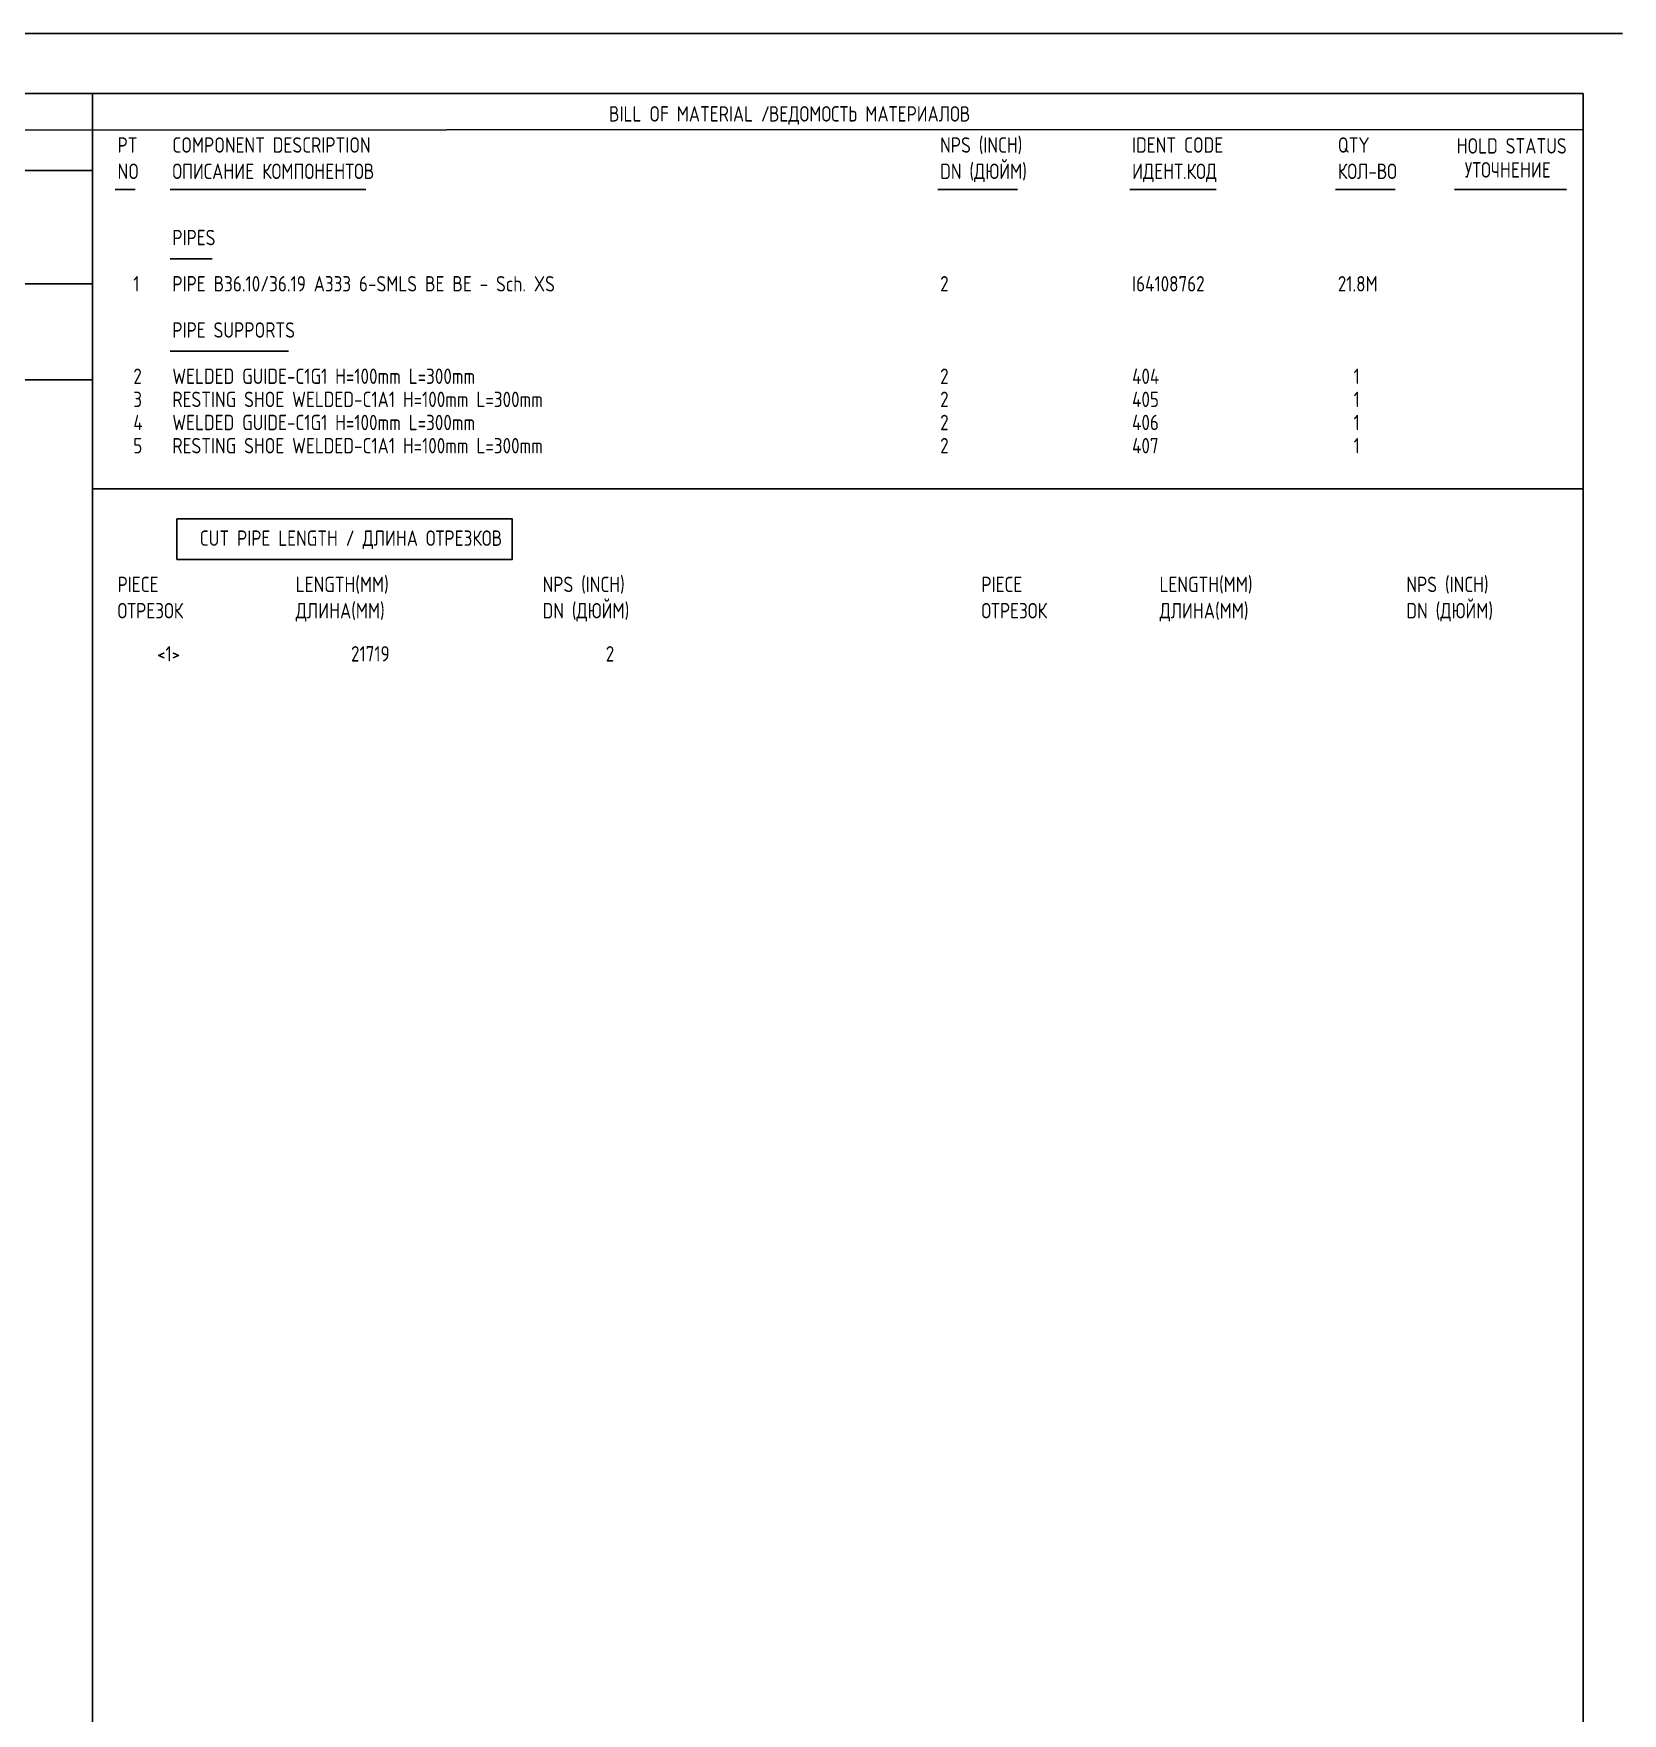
# Model space of a CAD drawing. Extents: x -1005 to 594, y -998 to 420.
# Drawn here: x 395.4 to 594, y 210 to 420 of the extents above; entities that cross this region are included whole.
import ezdxf

# ---------------------------------------------------------------- set-up
doc = ezdxf.new("R2010")
doc.units = 0
doc.styles.add('TTFN17', font='GOST type A')

msp = doc.modelspace()

# ---------------------------------------------------------------- linework, layer by layer
at = {"layer": 'GT_1', "flags": 128}
for points in [[(594, 420), (0, 420)], [(589.1, 412.5), (25.4, 412.5)], [(402.7, 412.5), (402.7, 7.5)], [(589.1, 412.5), (589.1, 7.5)], [(589.1, 408), (162.7, 407.9)], [(190.3, 402.9), (402.7, 402.9)], [(408.05, 400.53), (405.56, 400.53)], [(436.89, 400.53), (412.41, 400.53)], [(518.37, 400.53), (508.41, 400.53)], [(543.2, 400.53), (532.41, 400.53)], [(565.6, 400.53), (558.13, 400.53)], [(587, 400.5), (573, 400.5)], [(417.67, 391.85), (412.41, 391.85)], [(402.7, 388.7), (226.9, 388.7)], [(427.21, 380.29), (412.41, 380.29)], [(402.7, 376.7), (25.4, 376.7)], [(402.7, 363.1), (589, 363.1)], [(413.27, 359.32), (455.2, 359.32), (455.2, 354.27), (413.27, 354.27), (413.27, 359.32)]]:
    msp.add_lwpolyline(points, dxfattribs=at)

# ---------------------------------------------------------------- texts
at = {"layer": 'GT_1', "style": 'TTFN17'}
for s, height, p in [('BILL OF MATERIAL /', 1.925, (467.29, 409)), ('ВЕДОМОСТЬ МАТЕРИАЛОВ', 1.925, (487.29, 409)), ('PT', 1.925, (405.85, 405.11)), ('COMPONENT DESCRIPTION', 1.925, (412.7, 405.11)), ('NPS (INCH)', 1.925, (508.7, 405.11)), ('IDENT CODE', 1.925, (532.7, 405.11)), ('QTY', 1.925, (558.42, 405.11)), ('HOLD STATUS', 1.925, (573.29, 405)), ('NO', 1.925, (405.85, 401.82)), ('ОПИСАНИЕ КОМПОНЕНТОВ', 1.925, (412.7, 401.82)), ('DN (ДЮЙМ)', 1.925, (508.7, 401.82)), ('ИДЕНТ.КОД', 1.925, (532.7, 401.82)), ('КОЛ-ВО', 1.925, (558.42, 401.82)), ('УТОЧНЕНИЕ', 1.925, (574.29, 402)), ('PIPES', 1.925, (412.7, 393.54)), ('  1', 1.925, (405.85, 387.76)), ('PIPE B36.10/36.19 A333 6-SMLS BE BE - Sch. XS', 1.925, (412.7, 387.76)), ('2', 1.93, (508.7, 387.76)), ('I64108762', 1.925, (532.7, 387.76)), ('21.8M', 1.925, (558.42, 387.76)), ('PIPE SUPPORTS', 1.925, (412.7, 381.98)), ('  2', 1.925, (405.85, 376.2)), ('WELDED GUIDE-C1G1 H=100mm L=300mm', 1.925, (412.7, 376.2)), ('2', 1.93, (508.7, 376.2)), ('404', 1.925, (532.7, 376.2)), ('  1', 1.925, (558.42, 376.2)), ('  3', 1.925, (405.85, 373.31)), ('RESTING SHOE WELDED-C1A1 H=100mm L=300mm', 1.925, (412.7, 373.31)), ('2', 1.93, (508.7, 373.31)), ('405', 1.925, (532.7, 373.31)), ('  1', 1.925, (558.42, 373.31)), ('  4', 1.925, (405.85, 370.42)), ('WELDED GUIDE-C1G1 H=100mm L=300mm', 1.925, (412.7, 370.42)), ('2', 1.93, (508.7, 370.42)), ('406', 1.925, (532.7, 370.42)), ('  1', 1.925, (558.42, 370.42)), ('  5', 1.925, (405.85, 367.52)), ('RESTING SHOE WELDED-C1A1 H=100mm L=300mm', 1.925, (412.7, 367.52)), ('2', 1.93, (508.7, 367.52)), ('407', 1.925, (532.7, 367.52)), ('  1', 1.925, (558.42, 367.52)), ('CUT PIPE LENGTH / ДЛИНА ОТРЕЗКОВ', 1.925, (416.13, 355.96)), ('PIECE', 1.925, (405.85, 350.18)), ('LENGTH(MM)', 1.925, (428.13, 350.18)), ('NPS (INCH)', 1.925, (458.99, 350.18)), ('PIECE', 1.925, (513.85, 350.18)), ('LENGTH(MM)', 1.925, (536.13, 350.18)), ('NPS (INCH)', 1.925, (566.99, 350.18)), ('ОТРЕЗОК', 1.925, (405.85, 346.89)), ('ДЛИНА(MM)', 1.925, (428.13, 346.89)), ('DN (ДЮЙМ)', 1.925, (458.99, 346.89)), ('ОТРЕЗОК', 1.925, (513.85, 346.89)), ('ДЛИНА(MM)', 1.925, (536.13, 346.89)), ('DN (ДЮЙМ)', 1.925, (566.99, 346.89)), ('     <1>', 1.925, (405.85, 341.5)), ('       21719', 1.925, (428.13, 341.5)), ('        2', 1.925, (458.99, 341.5))]:
    msp.add_text(s, height=height, dxfattribs=at).set_placement(p)

doc.saveas('drawing.dxf')
